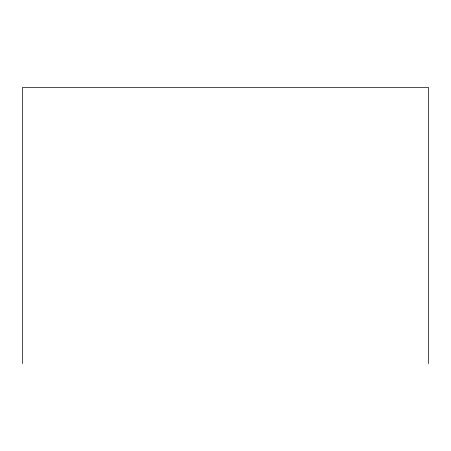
<?xml version="1.0" encoding="UTF-8"?>
<svg xmlns="http://www.w3.org/2000/svg" width="451" height="451" viewBox="0 0 451 451"><rect width="100%" height="100%" fill="white"/><g stroke="black" fill="none" stroke-linecap="round" stroke-linejoin="round"><path stroke-width="0.68" d="M428.45 363.613L428.45 87.387L22.55 87.387L22.55 363.613"/></g></svg>
